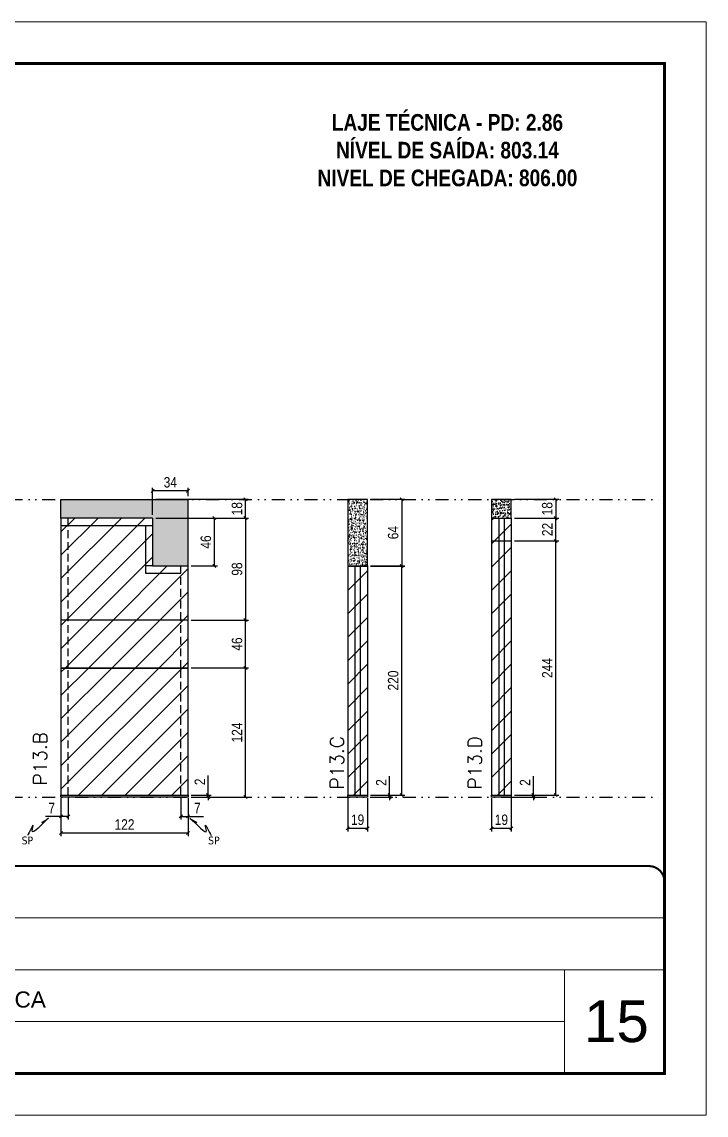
# Model space of a CAD drawing. Extents: x 808 to 7089, y -98 to 17032.
# Drawn here: x 4820 to 5477, y 12537 to 13587 of the extents above; entities that cross this region are included whole.
import ezdxf

# ---------------------------------------------------------------- set-up
doc = ezdxf.new("R2010")
doc.units = 0
for name, pattern in [('CONTINUO', [0]), ('DASHED', [0.75, 0.5, -0.25]), ('DIVIDE2', [0.625, 0.25, -0.125, 0, -0.125, 0, -0.125]), ('HIDDEN', [0.375, 0.25, -0.125])]:
    doc.linetypes.add(name, pattern=pattern)
for name, color, linetype, lineweight in [('CARIMBO', 255, 'Continuous', 9), ('Folhas', 255, 'Continuous', 9), ('REAPROVEITAMENTO', 251, 'Continuous', 9), ('SARRAFO DE PRESSAO', 251, 'DASHED', 9), ('Texto Seção', 7, 'Continuous', 15)]:
    doc.layers.add(name, color=color, linetype=linetype, lineweight=lineweight)
for name, color, linetype in [('COTA', 241, 'Continuous'), ('NOMENCLATURA', 7, 'Continuous'), ('Nível', 160, 'Continuous'), ('Painéis', 200, 'Continuous'), ('SARR_2.2x7', 40, 'Continuous'), ('Sarrafo de Pressão', 42, 'HIDDEN'), ('texto', 7, 'Continuous')]:
    doc.layers.add(name, color=color, linetype=linetype)
doc.styles.add('ARIAL', font='arial.ttf')
doc.styles.add('COTA TECNICA', font='techl___.ttf', dxfattribs={"height": 10})
doc.styles.add('COTA TECNICA-50', font='techl___.ttf', dxfattribs={"height": 10})
doc.styles.add('REGUA-120', font='ROMANS.shx', dxfattribs={"height": 15})
doc.styles.add('ROMANC', font='techb___.ttf', dxfattribs={"height": 2.5})
doc.styles.get("Standard").update_dxf_attribs({"font": 'arial.ttf'})
doc.dimstyles.new('COTA PAINEL-50', dxfattribs={"dimtxt": 10, "dimasz": 3, "dimexe": 3, "dimexo": 3, "dimgap": 3, "dimtad": 1, "dimdec": 1, "dimzin": 12, "dimdsep": 46, "dimtxsty": 'COTA TECNICA-50', "dimblk1": 'OBLIQUE', "dimblk2": 'OBLIQUE', "dimsah": 1, "dimcen": 0.9, "dimclrd": 4, "dimclre": 4, "dimclrt": 240, "dimadec": 1, "dimazin": 3, "dimtfac": 1, "dimtdec": 1, "dimtmove": 0, "dimatfit": 3, "dimfxl": 1, "dimtolj": 1, "dimtzin": 12, "dimarcsym": 0})
doc.dimstyles.new('PAINEL', dxfattribs={"dimtxt": 10, "dimasz": 3, "dimexe": 3, "dimexo": 3, "dimgap": 3, "dimtad": 1, "dimdec": 1, "dimzin": 12, "dimdsep": 46, "dimtxsty": 'COTA TECNICA', "dimblk1": 'OBLIQUE', "dimblk2": 'OBLIQUE', "dimsah": 1, "dimcen": 0.9, "dimclrd": 4, "dimclre": 4, "dimclrt": 240, "dimadec": 1, "dimazin": 3, "dimtfac": 1, "dimtdec": 1, "dimtmove": 0, "dimatfit": 3, "dimfxl": 1, "dimtolj": 1, "dimtzin": 12, "dimarcsym": 0})
doc.dimstyles.get("Standard").update_dxf_attribs({"dimtxt": 0.18, "dimasz": 0.18, "dimexe": 0.18, "dimexo": 0.0625, "dimgap": 0.09, "dimtad": 0, "dimtih": 1, "dimtoh": 1, "dimdec": 4, "dimzin": 0, "dimdsep": 46, "dimtxsty": 'Standard', "dimcen": 0.09, "dimadec": 0, "dimazin": 0, "dimtfac": 1, "dimtdec": 4, "dimtofl": 0, "dimtmove": 0, "dimatfit": 3, "dimfxl": 1, "dimtolj": 1, "dimtzin": 0, "dimarcsym": 0})

# ---------------------------------------------------------------- blocks, each defined once
blk = doc.blocks.new('9999999999')
at = {"color": 30, "linetype": 'CONTINUO'}
for p, q in [((98564.6, 34379.6), (99584, 34379.6)), ((98564.6, 34329.8), (99488, 34329.8)), ((99584, 34329.8), (99488, 34329.8)), ((99488, 34329.8), (99488, 34230.2)), ((98564.6, 34280), (99488, 34280))]:
    blk.add_line(p, q, dxfattribs=at)
at = {"color": 30, "linetype": 'CONTINUO', "const_width": 2}
blk.add_lwpolyline([(99584, 34230.2), (99584, 34414.4, 0.414214), (99569, 34429.4), (98229, 34429.4, 0.414214), (98214, 34414.4), (98214, 34245.2, 0.414214), (98229, 34230.2), (99584, 34230.2)], format="xyb", dxfattribs=at)
at = {"layer": 'Folhas'}
blk.add_lwpolyline([(98139, 34190.2), (99624, 34190.2), (99624, 35240.2), (98139, 35240.2)], close=True, dxfattribs=at)
at = {"layer": 'Folhas', "color": 30, "const_width": 3}
blk.add_lwpolyline([(98214, 34230.2), (99584, 34230.2), (99584, 35200.2), (98214, 35200.2)], close=True, dxfattribs=at)
at = {"color": 7, "linetype": 'Continuous', "ltscale": 5, "style": 'ARIAL'}
blk.add_text('LAJE TÉCNICA', height=15.483, dxfattribs=at).set_placement((98837.7, 34293.5))
blk = doc.blocks.new('_Oblique')
at = {"color": 0, "linetype": 'ByBlock', "lineweight": -2}
blk.add_line((-0.5, -0.5), (0.5, 0.5), dxfattribs=at)
blk = doc.blocks.new('*D420')
at = {"layer": 'COTA', "color": 4, "lineweight": -2, "transparency": 16777216}
for p, q in [((5270.7, 12841.2), (5270.7, 12809.3)), ((5289.7, 12841.2), (5289.7, 12809.3)), ((5270.7, 12812.3), (5289.7, 12812.3))]:
    blk.add_line(p, q, dxfattribs=at)
at = {"layer": 'Defpoints', "color": 0, "transparency": 16777216}
for p in [(5270.7, 12844.2), (5289.7, 12844.2), (5289.7, 12812.3)]:
    blk.add_point(p, dxfattribs=at)
at = {"layer": 'COTA', "color": 4, "lineweight": -2, "transparency": 16777216, "xscale": 3, "yscale": 3, "zscale": 3, "rotation": 180}
blk.add_blockref('_Oblique', (5270.7, 12812.3), dxfattribs=at)
at = {"layer": 'COTA', "color": 4, "lineweight": -2, "transparency": 16777216, "xscale": 3, "yscale": 3, "zscale": 3}
blk.add_blockref('_Oblique', (5289.7, 12812.3), dxfattribs=at)
at = {"layer": 'COTA', "color": 240, "transparency": 16777216, "insert": (5280.2, 12820.4), "char_height": 10, "attachment_point": 5, "style": 'COTA TECNICA'}
blk.add_mtext('\\A1;19', dxfattribs=at)
blk = doc.blocks.new('*D421')
at = {"layer": 'COTA', "color": 4, "lineweight": -2, "transparency": 16777216}
for p, q in [((5310.9, 12844.2), (5310.9, 12862.3)), ((5292.7, 12844.2), (5313.9, 12844.2)), ((5292.7, 12842.2), (5313.9, 12842.2)), ((5310.9, 12842.2), (5310.9, 12844.2)), ((5310.9, 12842.2), (5310.9, 12839.2))]:
    blk.add_line(p, q, dxfattribs=at)
at = {"layer": 'Defpoints', "color": 0, "transparency": 16777216}
for p in [(5289.7, 12844.2), (5289.7, 12842.2), (5310.9, 12844.2)]:
    blk.add_point(p, dxfattribs=at)
at = {"layer": 'COTA', "color": 4, "lineweight": -2, "transparency": 16777216, "xscale": 3, "yscale": 3, "zscale": 3}
for p, rotation in [((5310.9, 12844.2), 270), ((5310.9, 12842.2), 90)]:
    blk.add_blockref('_Oblique', p, dxfattribs=dict(at, rotation=rotation))
at = {"layer": 'COTA', "color": 240, "transparency": 16777216, "insert": (5302.9, 12856.2), "char_height": 10, "attachment_point": 5, "rotation": 90, "style": 'COTA TECNICA-50'}
blk.add_mtext('\\A1;2', dxfattribs=at)
blk = doc.blocks.new('*D422')
at = {"layer": 'COTA', "color": 4, "linetype": 'ByBlock', "lineweight": -2, "transparency": 16777216}
for p, q in [((5292.7, 13128.2), (5335.3, 13128.2)), ((5332.3, 13128.2), (5332.3, 13110.1)), ((5292.7, 13110.1), (5335.3, 13110.1))]:
    blk.add_line(p, q, dxfattribs=at)
at = {"layer": 'Defpoints', "color": 0, "linetype": 'ByBlock', "transparency": 16777216}
for p in [(5289.7, 13128.2), (5289.7, 13110.1), (5332.3, 13110.1)]:
    blk.add_point(p, dxfattribs=at)
at = {"layer": 'COTA', "color": 4, "linetype": 'ByBlock', "lineweight": -2, "transparency": 16777216, "xscale": 3, "yscale": 3, "zscale": 3}
for p, rotation in [((5332.3, 13128.2), 90), ((5332.3, 13110.1), 270)]:
    blk.add_blockref('_Oblique', p, dxfattribs=dict(at, rotation=rotation))
at = {"layer": 'COTA', "color": 240, "linetype": 'ByBlock', "transparency": 16777216, "insert": (5324.2, 13119.2), "char_height": 10, "attachment_point": 5, "rotation": 90, "style": 'COTA TECNICA'}
blk.add_mtext('\\A1;18', dxfattribs=at)
blk = doc.blocks.new('*D423')
at = {"layer": 'COTA', "color": 4, "lineweight": -2, "transparency": 16777216}
for p, q in [((5292.7, 13088.2), (5335.3, 13088.2)), ((5332.3, 12844.2), (5332.3, 13088.2)), ((5292.7, 12844.2), (5335.3, 12844.2))]:
    blk.add_line(p, q, dxfattribs=at)
at = {"layer": 'Defpoints', "color": 0, "transparency": 16777216}
for p in [(5289.7, 13088.2), (5332.3, 13088.2), (5289.7, 12844.2)]:
    blk.add_point(p, dxfattribs=at)
at = {"layer": 'COTA', "color": 4, "lineweight": -2, "transparency": 16777216, "xscale": 3, "yscale": 3, "zscale": 3}
for p, rotation in [((5332.3, 13088.2), 90), ((5332.3, 12844.2), 270)]:
    blk.add_blockref('_Oblique', p, dxfattribs=dict(at, rotation=rotation))
at = {"layer": 'COTA', "color": 240, "transparency": 16777216, "insert": (5324.2, 12966.2), "char_height": 10, "attachment_point": 5, "rotation": 90, "style": 'COTA TECNICA-50'}
blk.add_mtext('\\A1;244', dxfattribs=at)
blk = doc.blocks.new('*D390')
at = {"layer": 'COTA', "color": 4, "lineweight": -2, "transparency": 16777216}
for p, q in [((5292.7, 13110.1), (5335.3, 13110.1)), ((5332.3, 13088.2), (5332.3, 13110.1)), ((5292.7, 13088.2), (5335.3, 13088.2))]:
    blk.add_line(p, q, dxfattribs=at)
at = {"layer": 'Defpoints', "color": 0, "transparency": 16777216}
for p in [(5289.7, 13110.1), (5332.3, 13110.1), (5289.7, 13088.2)]:
    blk.add_point(p, dxfattribs=at)
at = {"layer": 'COTA', "color": 4, "lineweight": -2, "transparency": 16777216, "xscale": 3, "yscale": 3, "zscale": 3}
for p, rotation in [((5332.3, 13110.1), 90), ((5332.3, 13088.2), 270)]:
    blk.add_blockref('_Oblique', p, dxfattribs=dict(at, rotation=rotation))
at = {"layer": 'COTA', "color": 240, "transparency": 16777216, "insert": (5324.3, 13099.2), "char_height": 10, "attachment_point": 5, "rotation": 90, "style": 'COTA TECNICA-50'}
blk.add_mtext('\\A1;22', dxfattribs=at)
blk = doc.blocks.new('*D391')
at = {"layer": 'COTA', "color": 4, "lineweight": -2, "transparency": 16777216}
for p, q in [((4857.5, 12841.2), (4857.5, 12804.8)), ((4979.5, 12841.2), (4979.5, 12804.8)), ((4857.5, 12807.8), (4979.5, 12807.8))]:
    blk.add_line(p, q, dxfattribs=at)
at = {"layer": 'Defpoints', "color": 0, "transparency": 16777216}
for p in [(4857.5, 12844.2), (4979.5, 12844.2), (4979.5, 12807.8)]:
    blk.add_point(p, dxfattribs=at)
at = {"layer": 'COTA', "color": 4, "lineweight": -2, "transparency": 16777216, "xscale": 3, "yscale": 3, "zscale": 3, "rotation": 180}
blk.add_blockref('_Oblique', (4857.5, 12807.8), dxfattribs=at)
at = {"layer": 'COTA', "color": 4, "lineweight": -2, "transparency": 16777216, "xscale": 3, "yscale": 3, "zscale": 3}
blk.add_blockref('_Oblique', (4979.5, 12807.8), dxfattribs=at)
at = {"layer": 'COTA', "color": 240, "transparency": 16777216, "insert": (4918.5, 12815.9), "char_height": 10, "attachment_point": 5, "style": 'COTA TECNICA'}
blk.add_mtext('\\A1;122', dxfattribs=at)
blk = doc.blocks.new('*D392')
at = {"layer": 'COTA', "color": 4, "lineweight": -2, "transparency": 16777216}
for p, q in [((4857.5, 12839.2), (4857.5, 12820.7)), ((4864.5, 12841.2), (4864.5, 12820.7)), ((4857.5, 12823.7), (4842.8, 12823.7)), ((4864.5, 12823.7), (4857.5, 12823.7))]:
    blk.add_line(p, q, dxfattribs=at)
at = {"layer": 'Defpoints', "color": 0, "transparency": 16777216}
for p in [(4857.5, 12842.2), (4864.5, 12844.2), (4857.5, 12823.7)]:
    blk.add_point(p, dxfattribs=at)
at = {"layer": 'COTA', "color": 4, "lineweight": -2, "transparency": 16777216, "xscale": 3, "yscale": 3, "zscale": 3, "rotation": 180}
blk.add_blockref('_Oblique', (4857.5, 12823.7), dxfattribs=at)
at = {"layer": 'COTA', "color": 4, "lineweight": -2, "transparency": 16777216, "xscale": 3, "yscale": 3, "zscale": 3}
blk.add_blockref('_Oblique', (4864.5, 12823.7), dxfattribs=at)
at = {"layer": 'COTA', "color": 240, "transparency": 16777216, "insert": (4848.6, 12831.7), "char_height": 10, "attachment_point": 5, "style": 'COTA TECNICA-50'}
blk.add_mtext('\\A1;7', dxfattribs=at)
blk = doc.blocks.new('*D393')
at = {"layer": 'COTA', "color": 4, "lineweight": -2, "transparency": 16777216}
for p, q in [((4972.5, 12841.2), (4972.5, 12820.7)), ((4979.5, 12839.2), (4979.5, 12820.7)), ((4972.5, 12823.7), (4979.5, 12823.7)), ((4979.5, 12823.7), (4994.2, 12823.7))]:
    blk.add_line(p, q, dxfattribs=at)
at = {"layer": 'Defpoints', "color": 0, "transparency": 16777216}
for p in [(4972.5, 12844.2), (4979.5, 12842.2), (4979.5, 12823.7)]:
    blk.add_point(p, dxfattribs=at)
at = {"layer": 'COTA', "color": 4, "lineweight": -2, "transparency": 16777216, "xscale": 3, "yscale": 3, "zscale": 3, "rotation": 180}
blk.add_blockref('_Oblique', (4972.5, 12823.7), dxfattribs=at)
at = {"layer": 'COTA', "color": 4, "lineweight": -2, "transparency": 16777216, "xscale": 3, "yscale": 3, "zscale": 3}
blk.add_blockref('_Oblique', (4979.5, 12823.7), dxfattribs=at)
at = {"layer": 'COTA', "color": 240, "transparency": 16777216, "insert": (4988.4, 12831.7), "char_height": 10, "attachment_point": 5, "style": 'COTA TECNICA-50'}
blk.add_mtext('\\A1;7', dxfattribs=at)
blk = doc.blocks.new('*D394')
at = {"layer": 'COTA', "color": 4, "linetype": 'ByBlock', "lineweight": -2, "transparency": 16777216}
for p, q in [((4982.5, 12966.2), (5037.6, 12966.2)), ((5034.6, 12842.2), (5034.6, 12966.2)), ((4982.5, 12842.2), (5037.6, 12842.2))]:
    blk.add_line(p, q, dxfattribs=at)
at = {"layer": 'Defpoints', "color": 0, "linetype": 'ByBlock', "transparency": 16777216}
for p in [(4979.5, 12966.2), (5034.6, 12966.2), (4979.5, 12842.2)]:
    blk.add_point(p, dxfattribs=at)
at = {"layer": 'COTA', "color": 4, "linetype": 'ByBlock', "lineweight": -2, "transparency": 16777216, "xscale": 3, "yscale": 3, "zscale": 3}
for p, rotation in [((5034.6, 12966.2), 90), ((5034.6, 12842.2), 270)]:
    blk.add_blockref('_Oblique', p, dxfattribs=dict(at, rotation=rotation))
at = {"layer": 'COTA', "color": 240, "linetype": 'ByBlock', "transparency": 16777216, "insert": (5026.5, 12904.2), "char_height": 10, "attachment_point": 5, "rotation": 90, "style": 'COTA TECNICA'}
blk.add_mtext('\\A1;124', dxfattribs=at)
blk = doc.blocks.new('*D395')
at = {"layer": 'COTA', "color": 4, "lineweight": -2, "transparency": 16777216}
for p, q in [((4998.8, 12844.2), (4998.8, 12863)), ((4982.5, 12844.2), (5001.8, 12844.2)), ((4982.5, 12842.2), (5001.8, 12842.2)), ((4998.8, 12842.2), (4998.8, 12844.2)), ((4998.8, 12842.2), (4998.8, 12839.2))]:
    blk.add_line(p, q, dxfattribs=at)
at = {"layer": 'Defpoints', "color": 0, "transparency": 16777216}
for p in [(4979.5, 12844.2), (4979.5, 12842.2), (4998.8, 12842.2)]:
    blk.add_point(p, dxfattribs=at)
at = {"layer": 'COTA', "color": 4, "lineweight": -2, "transparency": 16777216, "xscale": 3, "yscale": 3, "zscale": 3}
for p, rotation in [((4998.8, 12844.2), 270), ((4998.8, 12842.2), 90)]:
    blk.add_blockref('_Oblique', p, dxfattribs=dict(at, rotation=rotation))
at = {"layer": 'COTA', "color": 240, "transparency": 16777216, "insert": (4990.8, 12856.9), "char_height": 10, "attachment_point": 5, "rotation": 90, "style": 'COTA TECNICA-50'}
blk.add_mtext('\\A1;2', dxfattribs=at)
blk = doc.blocks.new('*D396')
at = {"layer": 'COTA', "color": 4, "linetype": 'ByBlock', "lineweight": -2, "transparency": 16777216}
for p, q in [((4982.5, 12966.2), (5037.6, 12966.2)), ((5034.6, 12842.2), (5034.6, 12966.2)), ((4982.5, 12842.2), (5037.6, 12842.2))]:
    blk.add_line(p, q, dxfattribs=at)
at = {"layer": 'Defpoints', "color": 0, "linetype": 'ByBlock', "transparency": 16777216}
for p in [(4979.5, 12966.2), (5034.6, 12966.2), (4979.5, 12842.2)]:
    blk.add_point(p, dxfattribs=at)
at = {"layer": 'COTA', "color": 4, "linetype": 'ByBlock', "lineweight": -2, "transparency": 16777216, "xscale": 3, "yscale": 3, "zscale": 3}
for p, rotation in [((5034.6, 12966.2), 90), ((5034.6, 12842.2), 270)]:
    blk.add_blockref('_Oblique', p, dxfattribs=dict(at, rotation=rotation))
at = {"layer": 'COTA', "color": 240, "linetype": 'ByBlock', "transparency": 16777216, "insert": (5026.5, 12904.2), "char_height": 10, "attachment_point": 5, "rotation": 90, "style": 'COTA TECNICA'}
blk.add_mtext('\\A1;124', dxfattribs=at)
blk = doc.blocks.new('*D397')
at = {"layer": 'COTA', "color": 4, "lineweight": -2, "transparency": 16777216}
for p, q in [((4982.5, 13012.2), (5037.6, 13012.2)), ((5034.6, 12966.2), (5034.6, 13012.2)), ((4982.5, 12966.2), (5037.6, 12966.2))]:
    blk.add_line(p, q, dxfattribs=at)
at = {"layer": 'Defpoints', "color": 0, "transparency": 16777216}
for p in [(4979.5, 13012.2), (5034.6, 13012.2), (4979.5, 12966.2)]:
    blk.add_point(p, dxfattribs=at)
at = {"layer": 'COTA', "color": 4, "lineweight": -2, "transparency": 16777216, "xscale": 3, "yscale": 3, "zscale": 3}
for p, rotation in [((5034.6, 13012.2), 90), ((5034.6, 12966.2), 270)]:
    blk.add_blockref('_Oblique', p, dxfattribs=dict(at, rotation=rotation))
at = {"layer": 'COTA', "color": 240, "transparency": 16777216, "insert": (5026.5, 12989.2), "char_height": 10, "attachment_point": 5, "rotation": 90, "style": 'COTA TECNICA-50'}
blk.add_mtext('\\A1;46', dxfattribs=at)
blk = doc.blocks.new('*D398')
at = {"layer": 'COTA', "color": 4, "lineweight": -2, "transparency": 16777216}
for p, q in [((5132.7, 12841.2), (5132.7, 12809.3)), ((5151.7, 12841.2), (5151.7, 12809.3)), ((5132.7, 12812.3), (5151.7, 12812.3))]:
    blk.add_line(p, q, dxfattribs=at)
at = {"layer": 'Defpoints', "color": 0, "transparency": 16777216}
for p in [(5132.7, 12844.2), (5151.7, 12844.2), (5151.7, 12812.3)]:
    blk.add_point(p, dxfattribs=at)
at = {"layer": 'COTA', "color": 4, "lineweight": -2, "transparency": 16777216, "xscale": 3, "yscale": 3, "zscale": 3, "rotation": 180}
blk.add_blockref('_Oblique', (5132.7, 12812.3), dxfattribs=at)
at = {"layer": 'COTA', "color": 4, "lineweight": -2, "transparency": 16777216, "xscale": 3, "yscale": 3, "zscale": 3}
blk.add_blockref('_Oblique', (5151.7, 12812.3), dxfattribs=at)
at = {"layer": 'COTA', "color": 240, "transparency": 16777216, "insert": (5142.2, 12820.4), "char_height": 10, "attachment_point": 5, "style": 'COTA TECNICA'}
blk.add_mtext('\\A1;19', dxfattribs=at)
blk = doc.blocks.new('*D399')
at = {"layer": 'COTA', "color": 4, "lineweight": -2, "transparency": 16777216}
for p, q in [((5172.9, 12844.2), (5172.9, 12862.3)), ((5154.7, 12844.2), (5175.9, 12844.2)), ((5154.7, 12842.2), (5175.9, 12842.2)), ((5172.9, 12842.2), (5172.9, 12844.2)), ((5172.9, 12842.2), (5172.9, 12839.2))]:
    blk.add_line(p, q, dxfattribs=at)
at = {"layer": 'Defpoints', "color": 0, "transparency": 16777216}
for p in [(5151.7, 12844.2), (5151.7, 12842.2), (5172.9, 12844.2)]:
    blk.add_point(p, dxfattribs=at)
at = {"layer": 'COTA', "color": 4, "lineweight": -2, "transparency": 16777216, "xscale": 3, "yscale": 3, "zscale": 3}
for p, rotation in [((5172.9, 12844.2), 270), ((5172.9, 12842.2), 90)]:
    blk.add_blockref('_Oblique', p, dxfattribs=dict(at, rotation=rotation))
at = {"layer": 'COTA', "color": 240, "transparency": 16777216, "insert": (5164.9, 12856.2), "char_height": 10, "attachment_point": 5, "rotation": 90, "style": 'COTA TECNICA-50'}
blk.add_mtext('\\A1;2', dxfattribs=at)
blk = doc.blocks.new('*D424')
at = {"layer": 'COTA', "color": 4, "linetype": 'ByBlock', "lineweight": -2, "transparency": 16777216}
for p, q in [((5154.7, 13128.2), (5187.5, 13128.2)), ((5184.5, 13128.2), (5184.5, 13064.1)), ((5154.7, 13064.1), (5187.5, 13064.1))]:
    blk.add_line(p, q, dxfattribs=at)
at = {"layer": 'Defpoints', "color": 0, "linetype": 'ByBlock', "transparency": 16777216}
for p in [(5151.7, 13128.2), (5151.7, 13064.1), (5184.5, 13064.1)]:
    blk.add_point(p, dxfattribs=at)
at = {"layer": 'COTA', "color": 4, "linetype": 'ByBlock', "lineweight": -2, "transparency": 16777216, "xscale": 3, "yscale": 3, "zscale": 3}
for p, rotation in [((5184.5, 13128.2), 90), ((5184.5, 13064.1), 270)]:
    blk.add_blockref('_Oblique', p, dxfattribs=dict(at, rotation=rotation))
at = {"layer": 'COTA', "color": 240, "linetype": 'ByBlock', "transparency": 16777216, "insert": (5176.4, 13096.2), "char_height": 10, "attachment_point": 5, "rotation": 90, "style": 'COTA TECNICA'}
blk.add_mtext('\\A1;64', dxfattribs=at)
blk = doc.blocks.new('*D425')
at = {"layer": 'COTA', "color": 4, "lineweight": -2, "transparency": 16777216}
for p, q in [((5154.7, 13064.2), (5187.5, 13064.2)), ((5184.5, 12844.2), (5184.5, 13064.2)), ((5154.7, 12844.2), (5187.5, 12844.2))]:
    blk.add_line(p, q, dxfattribs=at)
at = {"layer": 'Defpoints', "color": 0, "transparency": 16777216}
for p in [(5151.7, 13064.2), (5184.5, 13064.2), (5151.7, 12844.2)]:
    blk.add_point(p, dxfattribs=at)
at = {"layer": 'COTA', "color": 4, "lineweight": -2, "transparency": 16777216, "xscale": 3, "yscale": 3, "zscale": 3}
for p, rotation in [((5184.5, 13064.2), 90), ((5184.5, 12844.2), 270)]:
    blk.add_blockref('_Oblique', p, dxfattribs=dict(at, rotation=rotation))
at = {"layer": 'COTA', "color": 240, "transparency": 16777216, "insert": (5176.4, 12954.2), "char_height": 10, "attachment_point": 5, "rotation": 90, "style": 'COTA TECNICA-50'}
blk.add_mtext('\\A1;220', dxfattribs=at)
blk = doc.blocks.new('*D400')
at = {"layer": 'COTA', "color": 4, "lineweight": -2, "transparency": 16777216}
for p, q in [((4948.5, 13128.2), (5037.6, 13128.2)), ((5034.6, 13110.2), (5034.6, 13128.2)), ((4982.5, 13110.2), (5037.6, 13110.2))]:
    blk.add_line(p, q, dxfattribs=at)
at = {"layer": 'Defpoints', "color": 0, "transparency": 16777216}
for p in [(4945.5, 13128.2), (5034.6, 13128.2), (4979.5, 13110.2)]:
    blk.add_point(p, dxfattribs=at)
at = {"layer": 'COTA', "color": 4, "lineweight": -2, "transparency": 16777216, "xscale": 3, "yscale": 3, "zscale": 3}
for p, rotation in [((5034.6, 13128.2), 90), ((5034.6, 13110.2), 270)]:
    blk.add_blockref('_Oblique', p, dxfattribs=dict(at, rotation=rotation))
at = {"layer": 'COTA', "color": 240, "transparency": 16777216, "insert": (5026.5, 13119.2), "char_height": 10, "attachment_point": 5, "rotation": 90, "style": 'COTA TECNICA-50'}
blk.add_mtext('\\A1;18', dxfattribs=at)
blk = doc.blocks.new('*D401')
at = {"layer": 'COTA', "color": 4, "lineweight": -2, "transparency": 16777216}
for p, q in [((4982.5, 13110.2), (5037.6, 13110.2)), ((5034.6, 13110.2), (5034.6, 13012.2)), ((4982.5, 13012.2), (5037.6, 13012.2))]:
    blk.add_line(p, q, dxfattribs=at)
at = {"layer": 'Defpoints', "color": 0, "transparency": 16777216}
for p in [(4979.5, 13110.2), (4979.5, 13012.2), (5034.6, 13012.2)]:
    blk.add_point(p, dxfattribs=at)
at = {"layer": 'COTA', "color": 4, "lineweight": -2, "transparency": 16777216, "xscale": 3, "yscale": 3, "zscale": 3}
for p, rotation in [((5034.6, 13110.2), 90), ((5034.6, 13012.2), 270)]:
    blk.add_blockref('_Oblique', p, dxfattribs=dict(at, rotation=rotation))
at = {"layer": 'COTA', "color": 240, "transparency": 16777216, "insert": (5026.5, 13061.2), "char_height": 10, "attachment_point": 5, "rotation": 90, "style": 'COTA TECNICA-50'}
blk.add_mtext('\\A1;98', dxfattribs=at)
blk = doc.blocks.new('*D426')
at = {"layer": 'COTA', "color": 4, "lineweight": -2, "transparency": 16777216}
for p, q in [((4945.5, 13113.2), (4945.5, 13139.3)), ((4979.5, 13136.3), (4945.5, 13136.3)), ((4979.5, 13131.2), (4979.5, 13139.3))]:
    blk.add_line(p, q, dxfattribs=at)
at = {"layer": 'Defpoints', "color": 0, "transparency": 16777216}
for p in [(4945.5, 13136.3), (4979.5, 13128.2), (4945.5, 13110.2)]:
    blk.add_point(p, dxfattribs=at)
at = {"layer": 'COTA', "color": 4, "lineweight": -2, "transparency": 16777216, "xscale": 3, "yscale": 3, "zscale": 3, "rotation": 180}
blk.add_blockref('_Oblique', (4945.5, 13136.3), dxfattribs=at)
at = {"layer": 'COTA', "color": 4, "lineweight": -2, "transparency": 16777216, "xscale": 3, "yscale": 3, "zscale": 3}
blk.add_blockref('_Oblique', (4979.5, 13136.3), dxfattribs=at)
at = {"layer": 'COTA', "color": 240, "transparency": 16777216, "insert": (4962.5, 13144.5), "char_height": 10, "attachment_point": 5, "style": 'COTA TECNICA'}
blk.add_mtext('\\A1;34', dxfattribs=at)
blk = doc.blocks.new('*D402')
at = {"layer": 'COTA', "color": 4, "lineweight": -2, "transparency": 16777216}
for p, q in [((4948.5, 13110.2), (5007.7, 13110.2)), ((5004.7, 13110.2), (5004.7, 13064.2)), ((4982.5, 13064.2), (5007.7, 13064.2))]:
    blk.add_line(p, q, dxfattribs=at)
at = {"layer": 'Defpoints', "color": 0, "transparency": 16777216}
for p in [(4945.5, 13110.2), (4979.5, 13064.2), (5004.7, 13064.2)]:
    blk.add_point(p, dxfattribs=at)
at = {"layer": 'COTA', "color": 4, "lineweight": -2, "transparency": 16777216, "xscale": 3, "yscale": 3, "zscale": 3}
for p, rotation in [((5004.7, 13110.2), 90), ((5004.7, 13064.2), 270)]:
    blk.add_blockref('_Oblique', p, dxfattribs=dict(at, rotation=rotation))
at = {"layer": 'COTA', "color": 240, "transparency": 16777216, "insert": (4996.6, 13087.2), "char_height": 10, "attachment_point": 5, "rotation": 90, "style": 'COTA TECNICA'}
blk.add_mtext('\\A1;46', dxfattribs=at)

msp = doc.modelspace()

# ---------------------------------------------------------------- hatches: boundary and pattern name
at = {"layer": 'COTA', "linetype": 'ByBlock'}
h = msp.add_hatch(dxfattribs=at)
h.set_pattern_fill('AR-CONC', color=256, scale=0.03)
h.set_pattern_definition([(50, (-3557.5766, 9016.1733), (5.46554, -0.4781726), [0.5715, -6.2865]), (355, (-3557.5766, 9016.1733), (-1.0573026, 5.7317054), [0.4572, -5.0292175]), (100.451445, (-3557.121, 9016.1335), (4.4082374, 5.2535326), [0.4857003, -5.3427073]), (46.1842, (-3557.5766, 9017.697), (8.132371, -1.26127), [0.85725, -9.42975]), (96.63556, (-3556.899, 9017.592), (7.122124, 7.422784), [0.728551, -8.014068]), (351.18415, (-3557.5766, 9017.697), (7.122124, 7.422784), [0.685799, -7.543792]), (21, (-3556.8146, 9017.3163), (4.5484317, -3.067956), [0.5715, -6.2865]), (326, (-3556.8146, 9017.3163), (1.854061, 5.525639), [0.4572, -5.0292]), (71.451445, (-3556.4355, 9017.0606), (6.4024926, 2.457683), [0.4857003, -5.342698]), (37.5, (-3557.5766, 9016.1733), (0.0926581, 2.53665117), [0, -4.96824, 0, -5.1054, 0, -5.04825]), (7.5, (-3557.5766, 9016.1733), (2.0045899, 3.00541724), [0, -2.91084, 0, -4.85394, 0, -1.92405]), (327.5, (-3559.2758, 9016.1733), (4.06771786, -0.1718623), [0, -1.905, 0, -5.9436, 0, -7.8867]), (317.5, (-3560.038, 9016.1733), (4.4438754, 0.7627947), [0, -2.4765, 0, -3.94716, 0, -5.6007])])
h.paths.add_polyline_path([(4857.51, 13110.17), (4945.51, 13110.17), (4945.51, 13064.17), (4979.51, 13064.17), (4979.51, 13128.17), (4857.51, 13128.17)])
h = msp.add_hatch(dxfattribs=at)
h.set_pattern_fill('AR-CONC', color=256, scale=0.03)
h.set_pattern_definition([(50, (-3956.448, 9026.1733), (5.46554, -0.4781726), [0.5715, -6.2865]), (355, (-3956.448, 9026.1733), (-1.0573026, 5.7317054), [0.4572, -5.0292175]), (100.451445, (-3955.9924, 9026.1335), (4.4082374, 5.2535326), [0.4857003, -5.3427073]), (46.1842, (-3956.448, 9027.697), (8.132371, -1.26127), [0.85725, -9.42975]), (96.63556, (-3955.77, 9027.592), (7.122124, 7.422784), [0.728551, -8.014068]), (351.18415, (-3956.448, 9027.697), (7.122124, 7.422784), [0.685799, -7.543792]), (21, (-3955.686, 9027.3163), (4.5484317, -3.067956), [0.5715, -6.2865]), (326, (-3955.686, 9027.3163), (1.854061, 5.525639), [0.4572, -5.0292]), (71.451445, (-3955.307, 9027.0606), (6.4024926, 2.457683), [0.4857003, -5.342698]), (37.5, (-3956.4478, 9026.1733), (0.0926581, 2.53665117), [0, -4.96824, 0, -5.1054, 0, -5.04825]), (7.5, (-3956.4478, 9026.1733), (2.0045899, 3.00541724), [0, -2.91084, 0, -4.85394, 0, -1.92405]), (327.5, (-3958.147, 9026.1733), (4.06771786, -0.1718623), [0, -1.905, 0, -5.9436, 0, -7.8867]), (317.5, (-3958.909, 9026.1733), (4.4438754, 0.7627947), [0, -2.4765, 0, -3.94716, 0, -5.6007])])
h.paths.add_polyline_path([(5151.67, 13128.17), (5132.67, 13128.17), (5132.67, 13064.17), (5151.67, 13064.17)])
h = msp.add_hatch(dxfattribs=at)
h.set_pattern_fill('AR-CONC', color=256, scale=0.03)
h.set_pattern_definition([(50, (-3818.424, 9016.1733), (5.46554, -0.4781726), [0.5715, -6.2865]), (355, (-3818.424, 9016.1733), (-1.0573026, 5.7317054), [0.4572, -5.0292175]), (100.451445, (-3817.9687, 9016.1335), (4.4082374, 5.2535326), [0.4857003, -5.3427073]), (46.1842, (-3818.424, 9017.697), (8.132371, -1.26127), [0.85725, -9.42975]), (96.63556, (-3817.7465, 9017.592), (7.122124, 7.422784), [0.728551, -8.014068]), (351.18415, (-3818.424, 9017.697), (7.122124, 7.422784), [0.685799, -7.543792]), (21, (-3817.662, 9017.3163), (4.5484317, -3.067956), [0.5715, -6.2865]), (326, (-3817.662, 9017.3163), (1.854061, 5.525639), [0.4572, -5.0292]), (71.451445, (-3817.283, 9017.0606), (6.4024926, 2.457683), [0.4857003, -5.342698]), (37.5, (-3818.4242, 9016.1733), (0.0926581, 2.53665117), [0, -4.96824, 0, -5.1054, 0, -5.04825]), (7.5, (-3818.4242, 9016.1733), (2.0045899, 3.00541724), [0, -2.91084, 0, -4.85394, 0, -1.92405]), (327.5, (-3820.1234, 9016.1733), (4.06771786, -0.1718623), [0, -1.905, 0, -5.9436, 0, -7.8867]), (317.5, (-3820.8854, 9016.1733), (4.4438754, 0.7627947), [0, -2.4765, 0, -3.94716, 0, -5.6007])])
h.paths.add_polyline_path([(5289.7, 13128.17), (5270.7, 13128.17), (5270.7, 13110.17), (5289.7, 13110.17)])
at = {"layer": 'REAPROVEITAMENTO'}
h = msp.add_hatch(dxfattribs=at)
h.set_pattern_fill('ANSI31', color=256, scale=5)
h.paths.add_polyline_path([(4979.51, 13064.17), (4945.51, 13064.17), (4945.51, 13110.17), (4857.51, 13110.17), (4857.51, 13012.17), (4979.51, 13012.17)])
at = {"layer": 'REAPROVEITAMENTO', "linetype": 'ByBlock'}
h = msp.add_hatch(dxfattribs=at)
h.set_pattern_fill('ANSI31', color=256, scale=5, style=2)
h.set_pattern_definition([(45, (1684.523, 3841.739), (-11.22532, 11.22532), [])])
h.paths.add_polyline_path([(5289.7, 13110.14), (5270.7, 13110.14), (5270.7, 12844.17), (5289.7, 12844.17)])
h = msp.add_hatch(dxfattribs=at)
h.set_pattern_fill('ANSI31', color=256, scale=5, style=2)
h.set_pattern_definition([(45, (1546.5, 3841.739), (-11.22532, 11.22532), [])])
h.paths.add_polyline_path([(5151.67, 13064.14), (5132.67, 13064.14), (5132.67, 12844.17), (5151.67, 12844.17)])
at = {"layer": 'REAPROVEITAMENTO'}
h = msp.add_hatch(dxfattribs=at)
h.set_pattern_fill('ANSI31', color=256, scale=5)
h.paths.add_polyline_path([(4979.51, 13012.17), (4857.51, 13012.17), (4857.51, 12966.17), (4979.51, 12966.17)])
h = msp.add_hatch(dxfattribs=at)
h.set_pattern_fill('ANSI31', color=256, scale=5)
h.paths.add_polyline_path([(4979.51, 12966.17), (4857.51, 12966.17), (4857.51, 12844.17), (4979.51, 12844.17)])

# ---------------------------------------------------------------- linework, layer by layer
at = {"layer": 'COTA', "linetype": 'ByBlock'}
for p, q in [((4857.51, 13128.17), (4857.51, 13128.17)), ((4857.51, 13110.17), (4857.51, 13128.17)), ((4857.51, 13128.17), (4979.51, 13128.17)), ((4979.51, 13064.17), (4979.51, 13128.17))]:
    msp.add_line(p, q, dxfattribs=at)
for points in [[(5132.67, 13064.14), (5151.67, 13064.14), (5151.67, 13128.17), (5132.67, 13128.17)], [(5270.7, 13110.14), (5289.7, 13110.14), (5289.7, 13128.17), (5270.7, 13128.17)]]:
    msp.add_lwpolyline(points, close=True, dxfattribs=at)
at = {"layer": 'Nível', "color": 4, "linetype": 'DIVIDE2', "ltscale": 50}
for p, q in [((4493.66, 13128.17), (5436.67, 13128.17)), ((4493.66, 12842.17), (5436.67, 12842.17))]:
    msp.add_line(p, q, dxfattribs=at)
at = {"layer": 'Painéis'}
for p, q in [((4945.51, 13110.17), (4857.51, 13110.17)), ((4945.51, 13110.17), (4945.51, 13064.17)), ((5270.7, 13110.17), (5270.7, 12844.17)), ((5270.7, 13110.17), (5289.7, 13110.17)), ((5289.7, 13110.17), (5289.7, 12844.17)), ((5270.7, 13088.17), (5289.7, 13088.17)), ((4945.51, 13064.17), (4979.51, 13064.17)), ((5132.67, 13064.17), (5132.67, 12844.17)), ((5132.67, 13064.17), (5151.67, 13064.17)), ((5151.67, 13064.17), (5151.67, 12844.17)), ((4979.51, 13012.17), (4857.51, 13012.17)), ((5132.67, 12844.17), (5151.67, 12844.17)), ((5132.67, 12844.17), (5151.67, 12844.17)), ((5132.67, 12842.17), (5132.67, 12844.17)), ((5151.67, 12842.17), (5132.67, 12842.17)), ((5151.67, 12844.17), (5151.67, 12842.17)), ((5270.7, 12844.17), (5289.7, 12844.17)), ((5270.7, 12844.17), (5289.7, 12844.17)), ((5270.7, 12842.17), (5270.7, 12844.17)), ((5289.7, 12842.17), (5270.7, 12842.17)), ((5289.7, 12844.17), (5289.7, 12842.17))]:
    msp.add_line(p, q, dxfattribs=at)
for points in [[(4945.51, 13110.17), (4857.51, 13110.17), (4857.51, 13012.17)], [(4979.51, 13012.17), (4979.51, 13064.17)]]:
    msp.add_lwpolyline(points, dxfattribs=at)
for points in [[(4979.51, 13012.17), (4857.51, 13012.17), (4857.51, 12966.17), (4979.51, 12966.17)], [(4979.51, 12966.17), (4857.51, 12966.17), (4857.51, 12844.17), (4979.51, 12844.17)], [(4979.51, 12842.17), (4857.51, 12842.17), (4857.51, 12844.17), (4979.51, 12844.17)]]:
    msp.add_lwpolyline(points, close=True, dxfattribs=at)
at = {"layer": 'SARR_2.2x7'}
for p, q in [((5277.7, 13110.17), (5277.7, 12844.17)), ((5282.7, 13110.17), (5282.7, 12844.17)), ((4857.51, 13103.17), (4945.51, 13103.17)), ((4938.51, 13103.17), (4938.51, 13057.17)), ((4945.51, 13064.17), (4938.51, 13064.17)), ((5139.67, 13064.17), (5139.67, 12844.17)), ((5144.67, 13064.17), (5144.67, 12844.17)), ((4938.51, 13057.17), (4972.51, 13057.17))]:
    msp.add_line(p, q, dxfattribs=at)
at = {"layer": 'Sarrafo de Pressão', "ltscale": 30}
for p, q in [((4864.51, 13012.17), (4864.51, 13110.17)), ((4972.51, 13012.17), (4972.51, 13064.17)), ((4864.51, 12966.17), (4864.51, 13012.17)), ((4972.51, 12966.17), (4972.51, 13012.17)), ((4864.51, 12844.17), (4864.51, 12966.17)), ((4972.51, 12844.17), (4972.51, 12966.17))]:
    msp.add_line(p, q, dxfattribs=at)

# ---------------------------------------------------------------- block references
at = {"layer": 'SARRAFO DE PRESSAO', "color": 6, "linetype": 'ByBlock'}
msp.add_blockref('9999999999', (-94147.31, -21653.45), dxfattribs=at)

# ---------------------------------------------------------------- texts
at = {"layer": 'CARIMBO', "style": 'ARIAL'}
msp.add_text('15', height=40, dxfattribs=at).set_placement((5359.53, 12606.9))
at = {"layer": 'NOMENCLATURA', "color": 2, "insert": (5228.41, 13524.89), "char_height": 16, "attachment_point": 2, "style": 'ROMANC'}
msp.add_mtext_dynamic_manual_height_columns('\\PLAJE TÉCNICA - PD: 2.86\\PNÍVEL DE SAÍDA: 803.14\\PNIVEL DE CHEGADA: 806.00', width=328.3607, gutter_width=1, heights=[0], dxfattribs=at)
at = {"layer": 'texto', "color": 0, "char_height": 7.5, "attachment_point": 5}
for insert in [(4825.26, 12800.49), (5004.29, 12800.49)]:
    msp.add_mtext('{\\fTahoma|b0|i0|c0|p34;\\C4;SP}', dxfattribs=dict(at, insert=insert))
at = {"layer": 'Texto Seção', "char_height": 13, "width": 285.3299, "attachment_point": 7, "rotation": 90, "style": 'REGUA-120'}
for s, insert in [('P13.B', (4844.04, 12853.42)), ('P13.C', (5128.96, 12849.58)), ('\\pxt4;P13.D', (5261.25, 12849.58))]:
    msp.add_mtext(s, dxfattribs=dict(at, insert=insert))

# ---------------------------------------------------------------- dimensions: what is measured, and where the dimension line sits
at = {"layer": 'COTA'}
for base, p1, p2, dimstyle, picture, middle in [((4945.51, 13136.29), (4979.51, 13128.17), (4945.51, 13110.17), 'PAINEL', '*D426', (4962.51, 13144.5)), ((4979.51, 12823.66), (4972.51, 12844.17), (4979.51, 12842.17), 'COTA PAINEL-50', '*D393', (4988.38, 12831.73))]:
    dim = msp.add_linear_dim(base=base, p1=p1, p2=p2, dimstyle=dimstyle, dxfattribs=at)
    dim.commit()
    dim.dimension.update_dxf_attribs({"geometry": picture, "text_midpoint": middle})
for base, p1, p2, angle, dimstyle, picture, middle in [((5034.59, 13128.17), (4979.51, 13110.17), (4945.51, 13128.17), 90, 'COTA PAINEL-50', '*D400', (5026.5, 13119.17)), ((5004.69, 13064.17), (4945.51, 13110.17), (4979.51, 13064.17), 90, 'PAINEL', '*D402', (4996.59, 13087.17)), ((5034.59, 13012.17), (4979.51, 13110.17), (4979.51, 13012.17), 90, 'COTA PAINEL-50', '*D401', (5026.49, 13061.17)), ((5332.27, 13110.14), (5289.7, 13088.17), (5289.7, 13110.14), 90, 'COTA PAINEL-50', '*D390', (5324.27, 13099.15)), ((5332.27, 13088.17), (5289.7, 12844.17), (5289.7, 13088.17), 90, 'COTA PAINEL-50', '*D423', (5324.2, 12966.17)), ((5184.53, 13064.17), (5151.67, 12844.17), (5151.67, 13064.17), 90, 'COTA PAINEL-50', '*D425', (5176.43, 12954.17)), ((5034.59, 13012.17), (4979.51, 12966.17), (4979.51, 13012.17), 90, 'COTA PAINEL-50', '*D397', (5026.49, 12989.17)), ((4857.51, 12823.66), (4864.51, 12844.17), (4857.51, 12842.17), 180, 'COTA PAINEL-50', '*D392', (4848.65, 12831.73))]:
    dim = msp.add_linear_dim(base=base, p1=p1, p2=p2, angle=angle, dimstyle=dimstyle, dxfattribs=at)
    dim.commit()
    dim.dimension.update_dxf_attribs({"geometry": picture, "text_midpoint": middle})
at = {"layer": 'COTA', "linetype": 'ByBlock'}
for base, p1, p2, picture, middle in [((5184.53, 13064.14), (5151.67, 13128.17), (5151.67, 13064.14), '*D424', (5176.43, 13096.15)), ((5332.27, 13110.14), (5289.7, 13128.17), (5289.7, 13110.14), '*D422', (5324.17, 13119.15))]:
    dim = msp.add_linear_dim(base=base, p1=p1, p2=p2, angle=90, dimstyle='PAINEL', dxfattribs=at)
    dim.commit()
    dim.dimension.update_dxf_attribs({"geometry": picture, "text_midpoint": middle})
for picture in ['*D394', '*D396']:
    dim = msp.add_aligned_dim(p1=(4979.51, 12842.17), p2=(4979.51, 12966.17), distance=-55.08, dimstyle='PAINEL', dxfattribs=at)
    dim.commit()
    dim.dimension.update_dxf_attribs({"geometry": picture, "text_midpoint": (5026.52, 12904.17)})
at = {"layer": 'COTA'}
for base, p1, p2, picture, middle in [((4998.77, 12842.17), (4979.51, 12844.17), (4979.51, 12842.17), '*D395', (4998.77, 12856.91)), ((5172.87, 12844.17), (5151.67, 12842.17), (5151.67, 12844.17), '*D399', (5172.87, 12856.22)), ((5310.89, 12844.17), (5289.7, 12842.17), (5289.7, 12844.17), '*D421', (5310.89, 12856.22))]:
    dim = msp.add_linear_dim(base=base, p1=p1, p2=p2, angle=90, dimstyle='COTA PAINEL-50', dxfattribs=at)
    dim.commit()
    dim.dimension.update_dxf_attribs({"geometry": picture, "text_midpoint": middle, "dimtype": 160})
for base, p1, p2, picture, middle in [((4979.51, 12807.8), (4857.51, 12844.17), (4979.51, 12844.17), '*D391', (4918.51, 12815.86)), ((5151.67, 12812.27), (5132.67, 12844.17), (5151.67, 12844.17), '*D398', (5142.17, 12820.36)), ((5289.7, 12812.27), (5270.7, 12844.17), (5289.7, 12844.17), '*D420', (5280.2, 12820.36))]:
    dim = msp.add_linear_dim(base=base, p1=p1, p2=p2, dimstyle='PAINEL', override={"dimarcsym": 2}, dxfattribs=at)
    dim.commit()
    dim.dimension.update_dxf_attribs({"geometry": picture, "text_midpoint": middle})

# ---------------------------------------------------------------- leaders
at = {"layer": 'COTA', "path_type": 1}
for points in [[(4845.68, 12821.98), (4829.9, 12810.15), (4830.82, 12814.96), (4825.27, 12805.18)], [(4981.34, 12821.98), (4997.13, 12810.15), (4996.2, 12814.96), (5001.75, 12805.18)]]:
    msp.add_leader(points, dimstyle='Standard', override={"dimasz": 8}, dxfattribs=at)

doc.saveas('drawing.dxf')
